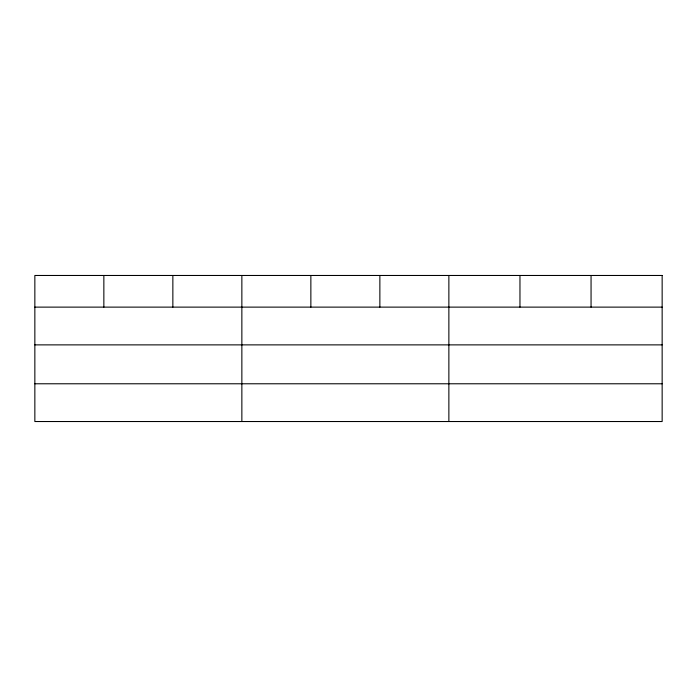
<?xml version="1.0" encoding="UTF-8"?>
<svg xmlns="http://www.w3.org/2000/svg" width="697" height="697" viewBox="0 0 697 697"><rect width="100%" height="100%" fill="white"/><g stroke="black" fill="none" stroke-linecap="round" stroke-linejoin="round"><path stroke-width="1.05" d="M34.85 307.124L662.15 307.124M34.85 344.876L662.15 344.876M34.85 383.777L662.15 383.777M591.056 275.472L591.056 307.124M519.962 275.472L519.962 307.124M448.868 275.472L448.868 421.528M379.865 275.472L379.865 307.124M310.862 275.472L310.862 307.124M241.859 275.472L241.859 421.528M172.856 275.472L172.856 307.124M103.853 275.472L103.853 307.124M662.15 275.472L34.85 275.472L34.85 421.528L662.15 421.528L662.15 275.472"/></g></svg>
